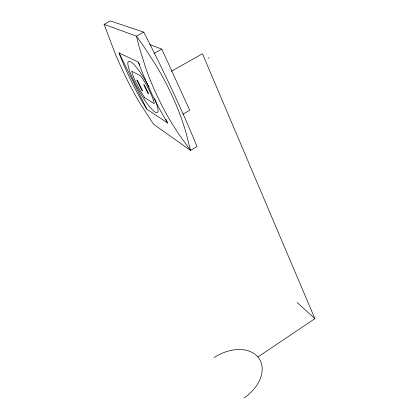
<?xml version="1.0" encoding="UTF-8"?>
<svg xmlns="http://www.w3.org/2000/svg" width="419" height="419" viewBox="0 0 419 419"><rect width="100%" height="100%" fill="white"/><g stroke="black" fill="none" stroke-linecap="round" stroke-linejoin="round"><path stroke-width="0.63" d="M257.905 356.978L314.889 318.665L202.456 53.773L171.334 71.272M182.946 114.188L189.728 110.265L161.807 49.138L149.677 44.524M153.799 53.574L161.807 49.138M143.769 32.148L136.426 36.149L104.111 24.344L114.984 53.103A198.538 81.915 73.1 0 0 139.983 103.352L153.516 124.192L190.456 150.4L196.993 146.54A287.659 42.052 61.3 0 0 143.769 32.148L110.443 20.95L104.111 24.344M208.075 57.728L209.06 58.068M165.982 119.504L167.673 123.018L146.818 109.15L145.419 106.934A350.708 259.9 -81.2 0 1 120.028 55.575L119.006 52.862L138.343 62.127L139.752 65.055M144.78 97.789L154.297 103.703A22.307 4.07 60.8 0 0 140.889 76.08L131.728 71.172A22.307 4.07 60.8 0 0 144.806 97.805M297.155 302.528L314.889 318.665M167.673 123.018L166.196 120.635A384.972 275.744 -79.8 0 1 139.422 65.076L138.343 62.127M119.006 52.862L146.818 109.15M214.041 357.632A36.092 25.109 -31.5 0 1 258.649 357.91A36.092 25.109 -31.5 0 1 244.015 398.05M154.669 98.648A29.377 5.363 60.8 0 1 154.276 111.506A29.377 5.363 60.8 0 1 135.033 83.46L132.074 77.19A29.377 5.363 60.8 0 1 128.382 61.436L129.932 61.315L132.425 63.012A29.377 5.363 60.8 0 1 147.671 84.392M147.97 84.926A29.377 5.363 60.8 0 1 149.148 87.089M137.458 80.396L136.793 80.024L141.873 90.378L142.544 90.776L137.458 80.396M144.45 85.125L143.748 84.727L147.865 93.196L148.577 93.615L144.45 85.125M190.456 150.4L178.541 133.766L172.995 125.119A393.86 340.076 -31.5 0 1 145.802 68.203L139.218 47.127L136.426 36.149L143.413 45.865L156.025 65.354A243.151 152.998 43.9 0 1 182.967 122.914L185.889 132.205L190.456 150.4"/></g></svg>
